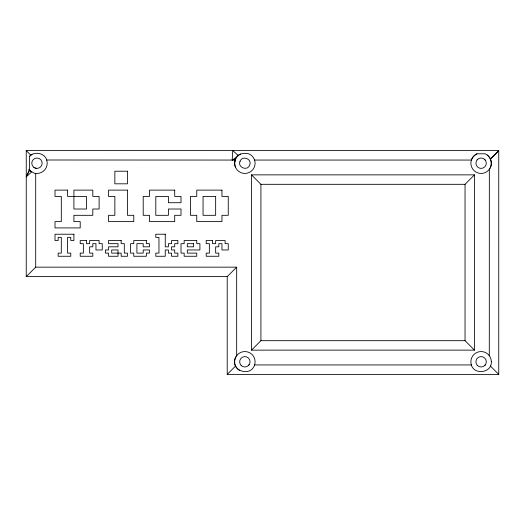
<?xml version="1.0" encoding="UTF-8"?>
<svg xmlns="http://www.w3.org/2000/svg" width="525" height="525" viewBox="0 0 525 525"><rect width="100%" height="100%" fill="white"/><g stroke="black" fill="none" stroke-linecap="round" stroke-linejoin="round"><path stroke-width="0.79" d="M489.3 355.786L489.339 169.299C493.251 164.213 491 156.063 484.995 153.759L477.028 153.825C473.747 155.315 471.404 158.478 470.938 162.054A10.237 10.237 0 0 0 485.192 172.6A10.237 10.237 0 0 0 487.2 154.98M234.655 162.396L235.213 159.784C237.031 153.982 243.285 152.48 248.686 153.773C251.908 155.026 254.225 158.005 254.927 161.359A10.237 10.237 0 0 1 237.064 169.851C234.826 167.107 234.038 163.288 235.213 159.922M235.613 159.003L232.188 160.059L232.752 150.609L238.219 155.42M235.213 160.059L46.6 160M235.994 356.672C228.329 369.856 250.852 378.492 254.75 364.435A10.237 10.237 0 0 0 237.622 354.552L235.994 356.672A10.237 10.237 0 0 0 239.741 370.657M26.25 176.84L29.4 170.067L29.4 156.417C34.256 150.767 45.504 153.057 46.909 160.801A10.237 10.237 0 0 1 36.717 173.447C35.208 175.422 23.303 165.27 31.631 171.951L26.25 176.84L29.551 170.277M248.535 365.466L249.362 364.389M484.785 365.466L485.612 364.389M490.494 159.127L498.75 150.609L26.25 150.609L26.25 276.609L227.22 276.609L236.67 267.159L236.67 355.786M26.25 276.609L35.7 267.159L236.67 267.159M227.22 276.609L227.22 374.391L235.613 365.991M251.475 350.136L260.925 340.686L465.045 340.686L474.495 350.136L474.495 174.864L251.475 174.864L251.475 350.136L474.495 350.136M251.475 174.864L260.925 184.314L465.045 184.314L474.495 174.864M490.396 158.963L498.75 150.609L498.75 374.391L227.22 374.391M29.4 156.417L32.051 154.225M232.188 160.059L236.434 157.402M254.507 160.059L471.437 160.059M254.54 364.941L471.417 364.941M35.024 168.039L36.343 168.374M490.357 365.997L498.75 374.391M26.25 150.609L30.791 155.151M484.477 159.252L485.389 160.263M465.045 184.314L465.045 340.686M260.925 184.314L260.925 340.686M35.7 173.289L35.7 267.159M471.581 159.462A10.237 10.237 0 0 1 477.028 153.825M235.613 167.606A10.237 10.237 0 0 1 240.463 153.963M491.348 361.64C492.194 373.032 473.76 375.441 471.26 364.58A10.237 10.237 0 0 1 488.243 354.447L489.904 356.541L490.96 358.995L491.348 361.64M240.023 161.306C237.339 167.423 247.478 171.426 249.697 165.119C252.381 159.003 242.242 155 240.023 161.306M477.153 159.843L476.418 160.985A5.197 5.197 0 0 0 481.071 168.407A5.197 5.197 0 0 0 485.835 161.05A5.197 5.197 0 0 0 477.153 159.843M127.457 171.216L114.857 171.216L114.857 183.816L127.457 183.816L127.457 171.216M67.607 190.116L55.007 190.116L55.007 196.416L61.307 196.416L61.307 221.616L55.007 221.616L55.007 227.916L80.207 227.916L80.207 221.616L73.907 221.616L73.907 215.316L92.807 215.316L92.807 209.016L99.107 209.016L99.107 196.416L92.807 196.416L92.807 190.116L73.907 190.116L73.907 209.016L86.507 209.016L86.507 196.416L67.607 196.416L67.607 190.116M127.457 190.116L108.557 190.116L108.557 196.416L114.857 196.416L114.857 215.316L108.557 215.316L108.557 221.616L133.757 221.616L133.757 215.316L127.457 215.316L127.457 190.116M174.707 190.116L149.507 190.116L149.507 196.416L143.207 196.416L143.207 215.316L149.507 215.316L149.507 221.616L174.707 221.616L174.707 215.316L181.007 215.316L181.007 209.016L168.407 209.016L168.407 215.316L155.807 215.316L155.807 196.416L168.407 196.416L168.407 202.716L181.007 202.716L181.007 196.416L174.707 196.416L174.707 190.116M221.957 190.116L196.757 190.116L196.757 196.416L190.457 196.416L190.457 215.316L196.757 215.316L196.757 221.616L221.957 221.616L221.957 215.316L228.257 215.316L228.257 196.416L221.957 196.416L221.957 190.116M215.657 196.416L203.057 196.416L203.057 215.316L215.657 215.316L215.657 196.416M73.907 234.216L55.007 234.216L55.007 240.516L58.157 240.516L58.157 237.366L61.307 237.366L61.307 253.116L58.157 253.116L58.157 256.266L70.757 256.266L70.757 253.116L67.607 253.116L67.607 237.366L70.757 237.366L70.757 240.516L73.907 240.516L73.907 234.216M165.257 234.216L155.807 234.216L155.807 237.366L158.957 237.366L158.957 253.116L155.807 253.116L155.807 256.266L165.257 256.266L165.257 249.966L168.407 249.966L168.407 253.116L171.557 253.116L171.557 256.266L177.857 256.266L177.857 253.116L174.707 253.116L174.707 249.966L171.557 249.966L171.557 246.816L174.707 246.816L174.707 243.666L177.857 243.666L177.857 240.516L171.557 240.516L171.557 243.666L168.407 243.666L168.407 246.816L165.257 246.816L165.257 234.216M86.507 240.516L80.207 240.516L80.207 243.666L83.357 243.666L83.357 253.116L80.207 253.116L80.207 256.266L92.807 256.266L92.807 253.116L89.657 253.116L89.657 246.816L92.807 246.816L92.807 243.666L95.957 243.666L95.957 249.966L102.257 249.966L102.257 243.666L99.107 243.666L99.107 240.516L89.657 240.516L89.657 243.666L86.507 243.666L86.507 240.516M121.157 240.516L108.557 240.516L108.557 243.666L118.007 243.666L118.007 246.816L108.557 246.816L108.557 249.966L105.407 249.966L105.407 253.116L108.557 253.116L108.557 256.266L118.007 256.266L118.007 249.966L111.707 249.966L111.707 253.116L121.157 253.116L121.157 256.266L127.457 256.266L127.457 253.116L124.307 253.116L124.307 243.666L121.157 243.666L121.157 240.516M146.357 240.516L133.757 240.516L133.757 243.666L130.607 243.666L130.607 253.116L133.757 253.116L133.757 256.266L146.357 256.266L146.357 253.116L149.507 253.116L149.507 249.966L143.207 249.966L143.207 253.116L136.907 253.116L136.907 243.666L143.207 243.666L143.207 246.816L149.507 246.816L149.507 243.666L146.357 243.666L146.357 240.516M196.757 240.516L184.157 240.516L184.157 243.666L181.007 243.666L181.007 253.116L184.157 253.116L184.157 256.266L196.757 256.266L196.757 253.116L187.307 253.116L187.307 249.966L199.907 249.966L199.907 243.666L196.757 243.666L196.757 240.516M212.507 240.516L206.207 240.516L206.207 243.666L209.357 243.666L209.357 253.116L206.207 253.116L206.207 256.266L218.807 256.266L218.807 253.116L215.657 253.116L215.657 246.816L218.807 246.816L218.807 243.666L221.957 243.666L221.957 249.966L228.257 249.966L228.257 243.666L225.107 243.666L225.107 240.516L215.657 240.516L215.657 243.666L212.507 243.666L212.507 240.516M193.607 243.666L187.307 243.666L187.307 246.816L193.607 246.816L193.607 243.666M477.435 365.466L476.608 364.389A5.197 5.197 0 0 1 480.657 356.613A5.197 5.197 0 0 1 485.992 363.562A5.197 5.197 0 0 1 477.435 365.466M241.185 365.466L240.358 364.389A5.197 5.197 0 0 1 244.407 356.613A5.197 5.197 0 0 1 249.743 363.562A5.197 5.197 0 0 1 241.185 365.466M33.843 167.37A5.197 5.197 0 0 0 42.118 163.833A5.197 5.197 0 0 0 34.919 158.432A5.197 5.197 0 0 0 33.843 167.37"/></g></svg>
